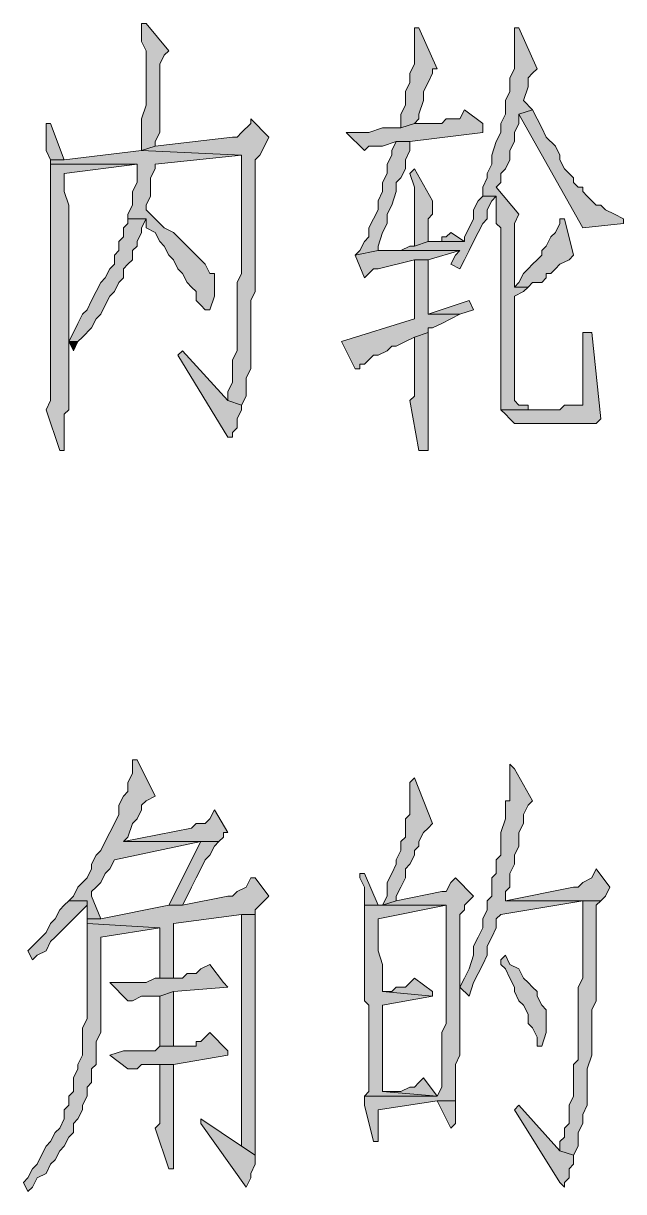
# Model space of a CAD drawing. Header units: inches. Extents: x 20 to 409, y 5 to 283.
# Drawn here: x 367.67 to 373.26, y 46.88 to 57.76 of the extents above; entities that cross this region are included whole.
import ezdxf

# ---------------------------------------------------------------- set-up
doc = ezdxf.new("R2010")
doc.units = ezdxf.units.IN
doc.header["$MEASUREMENT"] = 0
doc.layers.add('C00-00-00', color=7, linetype='Continuous')

msp = doc.modelspace()

# ---------------------------------------------------------------- hatches: boundary and pattern name
at = {"layer": 'C00-00-00'}
h = msp.add_hatch(color=0, dxfattribs=at)
h.dxf.hatch_style = 2
h.paths.add_polyline_path([(368.817, 57.76), (368.775, 57.76), (368.775, 57.676), (368.775, 57.591), (368.817, 57.506), (368.817, 56.998), (368.775, 56.871), (368.775, 56.575), (368.902, 56.617), (368.902, 56.66), (368.944, 56.744), (368.944, 57.21), (368.944, 57.252), (368.944, 57.379), (368.986, 57.464), (369.029, 57.506)])
h = msp.add_hatch(color=0, dxfattribs=at)
h.dxf.hatch_style = 2
h.paths.add_polyline_path([(371.357, 57.718), (371.315, 57.718), (371.315, 57.676), (371.315, 57.379), (371.272, 57.295), (371.272, 57.21), (371.23, 57.125), (371.23, 56.998), (371.188, 56.914), (371.188, 56.787), (371.315, 56.829), (371.357, 56.871), (371.357, 56.914), (371.399, 57.041), (371.399, 57.125), (371.442, 57.21), (371.484, 57.295), (371.484, 57.337), (371.526, 57.337)])
h = msp.add_hatch(color=0, dxfattribs=at)
h.dxf.hatch_style = 2
h.paths.add_polyline_path([(372.288, 57.718), (372.246, 57.718), (372.246, 57.676), (372.246, 57.337), (372.204, 57.252), (372.204, 57.125), (372.161, 57.041), (372.161, 56.914), (372.119, 56.829), (372.119, 56.744), (372.077, 56.66), (372.034, 56.533), (372.034, 56.448), (371.992, 56.363), (371.992, 56.321), (371.95, 56.236), (371.95, 56.152), (372.077, 56.152), (372.077, 56.067), (372.077, 55.982), (372.077, 55.898), (372.119, 55.855), (372.119, 54.162), (372.373, 54.162), (372.373, 54.204), (372.288, 54.204), (372.246, 54.247), (372.246, 55.22), (372.331, 55.263), (372.373, 55.305), (372.246, 55.305), (372.246, 55.347), (372.246, 55.898), (372.288, 55.982), (372.077, 56.236), (372.119, 56.279), (372.119, 56.363), (372.161, 56.406), (372.204, 56.49), (372.204, 56.575), (372.246, 56.66), (372.246, 56.744), (372.288, 56.829), (372.288, 56.914), (372.415, 56.956), (372.331, 57.041), (372.373, 57.168), (372.373, 57.252), (372.415, 57.295), (372.458, 57.337)])
h = msp.add_hatch(color=0, dxfattribs=at)
h.dxf.hatch_style = 2
h.paths.add_polyline_path([(371.78, 56.956), (371.738, 56.871), (371.611, 56.871), (371.569, 56.829), (371.315, 56.829), (371.188, 56.787), (371.018, 56.787), (370.891, 56.744), (370.68, 56.744), (370.849, 56.575), (370.891, 56.617), (371.018, 56.617), (371.145, 56.66), (371.272, 56.66), (371.95, 56.744), (371.95, 56.829)])
h = msp.add_hatch(color=0, dxfattribs=at)
h.dxf.hatch_style = 2
h.paths.add_polyline_path([(372.415, 56.956), (372.288, 56.914), (372.881, 55.855), (373.262, 55.898), (373.262, 55.94), (373.177, 55.982), (373.093, 56.025), (373.05, 56.067), (373.008, 56.067), (372.966, 56.109), (372.923, 56.152), (372.881, 56.194), (372.881, 56.236), (372.839, 56.236), (372.796, 56.279), (372.796, 56.321), (372.754, 56.363), (372.712, 56.406), (372.669, 56.49), (372.669, 56.533), (372.627, 56.617), (372.542, 56.702), (372.5, 56.787), (372.458, 56.871)])
h = msp.add_hatch(color=0, dxfattribs=at)
h.dxf.hatch_style = 2
h.paths.add_polyline_path([(367.928, 56.829), (367.886, 56.829), (367.886, 56.702), (367.886, 56.575), (367.928, 56.49), (368.055, 56.49)])
h = msp.add_hatch(color=0, dxfattribs=at)
h.dxf.hatch_style = 2
h.paths.add_polyline_path([(369.791, 56.871), (369.791, 56.829), (369.706, 56.744), (369.664, 56.702), (369.621, 56.702), (368.902, 56.617), (368.775, 56.575), (369.706, 56.533), (369.706, 55.432), (369.664, 55.347), (369.664, 55.093), (369.664, 54.712), (369.621, 54.628), (369.621, 54.416), (369.579, 54.331), (369.579, 54.247), (369.706, 54.204), (369.748, 54.289), (369.748, 54.458), (369.791, 54.543), (369.791, 55.178), (369.833, 55.263), (369.833, 56.49), (369.875, 56.533), (369.918, 56.617), (369.96, 56.702)])
h = msp.add_hatch(color=0, dxfattribs=at)
h.dxf.hatch_style = 2
h.paths.add_polyline_path([(368.775, 56.575), (368.055, 56.49), (367.928, 56.49), (367.928, 56.448), (368.732, 56.448), (368.732, 56.363), (368.732, 56.279), (368.69, 56.194), (368.69, 56.067), (368.648, 55.982), (368.648, 55.94), (368.817, 55.94), (368.817, 55.855), (368.902, 55.813), (368.944, 55.728), (368.986, 55.686), (369.029, 55.601), (369.071, 55.559), (369.113, 55.474), (369.156, 55.432), (369.198, 55.347), (369.24, 55.305), (369.283, 55.263), (369.283, 55.178), (369.325, 55.136), (369.367, 55.093), (369.41, 55.093), (369.452, 55.22), (369.452, 55.432), (369.41, 55.432), (369.367, 55.517), (369.283, 55.601), (369.24, 55.644), (369.198, 55.686), (369.156, 55.728), (369.113, 55.771), (369.071, 55.813), (368.986, 55.855), (368.944, 55.898), (368.859, 55.982), (368.817, 56.025), (368.817, 56.067), (368.859, 56.152), (368.859, 56.321), (368.902, 56.406), (368.902, 56.448), (369.706, 56.533)])
h = msp.add_hatch(color=0, dxfattribs=at)
h.dxf.hatch_style = 2
h.paths.add_polyline_path([(371.272, 56.66), (371.145, 56.66), (371.103, 56.575), (371.103, 56.533), (371.061, 56.448), (371.061, 56.363), (371.018, 56.279), (371.018, 56.194), (370.976, 56.109), (370.976, 56.025), (370.934, 55.94), (370.891, 55.855), (370.891, 55.771), (370.849, 55.728), (370.807, 55.644), (370.764, 55.601), (370.976, 55.644), (370.976, 55.686), (371.018, 55.813), (371.061, 55.898), (371.061, 55.982), (371.103, 56.067), (371.145, 56.194), (371.145, 56.279), (371.188, 56.321), (371.23, 56.406), (371.23, 56.49), (371.272, 56.575)])
h = msp.add_hatch(color=0, dxfattribs=at)
h.dxf.hatch_style = 2
h.paths.add_polyline_path([(367.928, 56.448), (367.928, 54.416), (367.928, 54.374), (367.928, 54.247), (367.886, 54.162), (368.013, 53.781), (368.055, 53.781), (368.055, 53.823), (368.055, 54.12), (368.097, 54.162), (368.097, 54.797), (368.182, 54.797), (368.097, 54.797), (368.097, 54.839), (368.097, 56.067), (368.055, 56.194), (368.055, 56.363), (368.732, 56.448)])
h = msp.add_hatch(color=0, dxfattribs=at)
h.dxf.hatch_style = 2
h.paths.add_polyline_path([(371.315, 56.406), (371.272, 56.363), (371.315, 56.236), (371.315, 55.686), (371.442, 55.728), (371.442, 55.94), (371.484, 55.982), (371.484, 56.109)])
h = msp.add_hatch(color=0, dxfattribs=at)
h.dxf.hatch_style = 2
h.paths.add_polyline_path([(371.95, 56.152), (371.907, 56.109), (371.865, 56.025), (371.865, 55.94), (371.823, 55.855), (371.78, 55.771), (371.78, 55.728), (371.526, 55.728), (371.442, 55.728), (371.315, 55.686), (371.272, 55.686), (371.188, 55.644), (371.061, 55.644), (371.738, 55.644), (371.696, 55.601), (371.653, 55.517), (371.738, 55.474), (371.78, 55.559), (371.823, 55.644), (371.865, 55.728), (371.907, 55.813), (371.95, 55.898), (371.992, 55.94), (371.992, 56.025), (372.034, 56.109), (372.077, 56.152)])
h = msp.add_hatch(color=0, dxfattribs=at)
h.dxf.hatch_style = 2
h.paths.add_polyline_path([(368.648, 55.94), (368.648, 55.898), (368.605, 55.855), (368.605, 55.771), (368.563, 55.728), (368.563, 55.644), (368.521, 55.601), (368.521, 55.517), (368.478, 55.474), (368.436, 55.39), (368.394, 55.347), (368.351, 55.263), (368.309, 55.178), (368.267, 55.093), (368.224, 55.051), (368.182, 54.966), (368.14, 54.882), (368.097, 54.797), (368.182, 54.797), (368.224, 54.839), (368.309, 54.924), (368.351, 55.009), (368.394, 55.051), (368.436, 55.136), (368.478, 55.22), (368.521, 55.263), (368.563, 55.347), (368.605, 55.39), (368.605, 55.474), (368.648, 55.517), (368.69, 55.559), (368.69, 55.644), (368.732, 55.686), (368.732, 55.728), (368.775, 55.813), (368.775, 55.855), (368.817, 55.94)])
h = msp.add_hatch(color=0, dxfattribs=at)
h.dxf.hatch_style = 2
h.paths.add_polyline_path([(372.669, 55.94), (372.669, 55.898), (372.627, 55.813), (372.585, 55.771), (372.542, 55.686), (372.5, 55.644), (372.5, 55.601), (372.458, 55.559), (372.415, 55.517), (372.373, 55.474), (372.331, 55.432), (372.288, 55.347), (372.246, 55.305), (372.373, 55.305), (372.415, 55.347), (372.5, 55.347), (372.542, 55.39), (372.542, 55.432), (372.585, 55.432), (372.627, 55.474), (372.669, 55.517), (372.754, 55.559), (372.796, 55.601), (372.712, 55.94)])
h = msp.add_hatch(color=0, dxfattribs=at)
h.dxf.hatch_style = 2
h.paths.add_polyline_path([(371.653, 55.813), (371.611, 55.771), (371.569, 55.771), (371.569, 55.728), (371.526, 55.728), (371.78, 55.728)])
h = msp.add_hatch(color=0, dxfattribs=at)
h.dxf.hatch_style = 2
h.paths.add_polyline_path([(371.061, 55.644), (370.976, 55.644), (370.764, 55.601), (370.849, 55.39), (370.891, 55.432), (370.934, 55.474), (370.976, 55.474), (371.315, 55.559), (371.442, 55.559), (371.738, 55.644)])
h = msp.add_hatch(color=0, dxfattribs=at)
h.dxf.hatch_style = 2
h.paths.add_polyline_path([(371.442, 55.559), (371.315, 55.559), (371.315, 55.432), (371.315, 55.009), (370.637, 54.797), (370.764, 54.543), (370.807, 54.543), (370.807, 54.585), (370.849, 54.585), (370.891, 54.628), (370.934, 54.67), (370.976, 54.67), (371.061, 54.712), (371.103, 54.755), (371.145, 54.755), (371.23, 54.797), (371.315, 54.839), (371.442, 54.882), (371.442, 54.924), (371.484, 54.924), (371.569, 54.966), (371.653, 55.009), (371.738, 55.051), (371.442, 55.051), (371.442, 55.093)])
h = msp.add_hatch(color=0, dxfattribs=at)
h.dxf.hatch_style = 2
h.paths.add_polyline_path([(371.823, 55.178), (371.442, 55.051), (371.738, 55.051), (371.865, 55.093)])
h = msp.add_hatch(color=0, dxfattribs=at)
h.dxf.hatch_style = 2
h.paths.add_polyline_path([(371.442, 54.882), (371.315, 54.839), (371.315, 54.289), (371.272, 54.247), (371.357, 53.781), (371.442, 53.781), (371.442, 53.823), (371.442, 54.628), (371.442, 54.712)])
h = msp.add_hatch(color=0, dxfattribs=at)
h.dxf.hatch_style = 2
h.paths.add_polyline_path([(372.966, 54.882), (372.881, 54.882), (372.881, 54.204), (372.712, 54.204), (372.669, 54.162), (372.119, 54.162), (372.161, 54.12), (372.204, 54.077), (372.246, 54.035), (373.008, 54.035), (373.05, 54.077)])
h = msp.add_hatch(color=0, dxfattribs=at)
h.dxf.hatch_style = 2
h.paths.add_polyline_path([(368.182, 54.797), (368.097, 54.797), (368.14, 54.712)])
h = msp.add_hatch(color=0, dxfattribs=at)
h.dxf.hatch_style = 2
h.paths.add_polyline_path([(369.156, 54.712), (369.113, 54.67), (369.579, 53.908), (369.621, 53.908), (369.621, 53.95), (369.664, 53.993), (369.664, 54.077), (369.706, 54.162), (369.706, 54.204), (369.579, 54.247)])
h = msp.add_hatch(color=0, dxfattribs=at)
h.dxf.hatch_style = 2
h.paths.add_polyline_path([(368.732, 50.902), (368.69, 50.902), (368.69, 50.86), (368.69, 50.775), (368.648, 50.691), (368.648, 50.606), (368.605, 50.564), (368.563, 50.479), (368.563, 50.394), (368.521, 50.31), (368.478, 50.225), (368.436, 50.14), (368.394, 50.056), (368.351, 50.013), (368.309, 49.929), (368.309, 49.886), (368.267, 49.802), (368.224, 49.759), (368.182, 49.717), (368.14, 49.632), (368.097, 49.59), (368.267, 49.59), (368.267, 49.505), (368.267, 49.421), (368.394, 49.421), (368.309, 49.632), (368.309, 49.675), (368.351, 49.717), (368.394, 49.759), (368.436, 49.844), (368.478, 49.886), (368.521, 49.971), (369.325, 50.14), (369.494, 50.14), (368.605, 50.14), (368.648, 50.183), (368.69, 50.31), (368.732, 50.352), (368.775, 50.437), (368.775, 50.479), (368.817, 50.521), (368.902, 50.564)])
h = msp.add_hatch(color=0, dxfattribs=at)
h.dxf.hatch_style = 2
h.paths.add_polyline_path([(372.204, 50.86), (372.204, 50.521), (372.161, 50.521), (372.161, 50.352), (372.119, 50.225), (372.119, 50.013), (372.077, 49.971), (372.077, 49.844), (372.034, 49.802), (372.034, 49.632), (371.992, 49.59), (371.992, 49.505), (371.95, 49.421), (371.95, 49.336), (371.907, 49.251), (371.865, 49.167), (371.865, 49.082), (371.823, 48.955), (371.78, 48.87), (371.738, 48.786), (371.823, 48.701), (371.865, 48.828), (371.907, 48.913), (371.95, 48.997), (371.992, 49.082), (371.992, 49.167), (372.034, 49.251), (372.077, 49.336), (372.077, 49.421), (372.119, 49.463), (372.881, 49.59), (373.05, 49.59), (372.161, 49.59), (372.161, 49.675), (372.204, 49.717), (372.204, 49.844), (372.246, 49.929), (372.246, 50.013), (372.288, 50.098), (372.288, 50.225), (372.331, 50.31), (372.331, 50.394), (372.373, 50.479), (372.415, 50.521), (372.246, 50.818)])
h = msp.add_hatch(color=0, dxfattribs=at)
h.dxf.hatch_style = 2
h.paths.add_polyline_path([(371.315, 50.733), (371.272, 50.691), (371.272, 50.394), (371.23, 50.352), (371.23, 50.183), (371.188, 50.14), (371.188, 50.056), (371.145, 49.971), (371.145, 49.929), (371.103, 49.844), (371.061, 49.759), (371.061, 49.632), (371.018, 49.548), (371.145, 49.59), (371.145, 49.632), (371.188, 49.717), (371.23, 49.802), (371.23, 49.886), (371.272, 49.929), (371.315, 50.013), (371.315, 50.056), (371.357, 50.098), (371.357, 50.14), (371.399, 50.225), (371.442, 50.267), (371.484, 50.31)])
h = msp.add_hatch(color=0, dxfattribs=at)
h.dxf.hatch_style = 2
h.paths.add_polyline_path([(369.452, 50.437), (369.41, 50.352), (369.367, 50.31), (369.283, 50.31), (369.24, 50.267), (368.605, 50.14), (369.494, 50.14), (369.537, 50.183), (369.537, 50.225), (369.579, 50.225)])
h = msp.add_hatch(color=0, dxfattribs=at)
h.dxf.hatch_style = 2
h.paths.add_polyline_path([(369.494, 50.14), (369.325, 50.14), (369.029, 49.548), (369.156, 49.548), (369.198, 49.632), (369.24, 49.717), (369.283, 49.802), (369.325, 49.886), (369.367, 49.971), (369.41, 50.013), (369.452, 50.098)])
h = msp.add_hatch(color=0, dxfattribs=at)
h.dxf.hatch_style = 2
h.paths.add_polyline_path([(370.849, 49.844), (370.807, 49.844), (370.807, 49.802), (370.849, 49.717), (370.849, 49.548), (370.976, 49.548)])
h = msp.add_hatch(color=0, dxfattribs=at)
h.dxf.hatch_style = 2
h.paths.add_polyline_path([(373.008, 49.886), (372.966, 49.802), (372.881, 49.759), (372.839, 49.717), (372.796, 49.717), (372.161, 49.59), (373.05, 49.59), (373.093, 49.632), (373.135, 49.717)])
h = msp.add_hatch(color=0, dxfattribs=at)
h.dxf.hatch_style = 2
h.paths.add_polyline_path([(369.833, 49.802), (369.791, 49.802), (369.748, 49.717), (369.664, 49.675), (369.621, 49.632), (369.579, 49.632), (369.156, 49.548), (369.029, 49.548), (368.394, 49.421), (368.267, 49.421), (368.267, 49.378), (368.944, 49.336), (368.944, 48.87), (369.071, 48.87), (369.071, 49.378), (369.706, 49.463), (369.833, 49.463), (369.833, 49.505), (369.875, 49.548), (369.96, 49.632)])
h = msp.add_hatch(color=0, dxfattribs=at)
h.dxf.hatch_style = 2
h.paths.add_polyline_path([(371.696, 49.802), (371.653, 49.759), (371.611, 49.675), (371.569, 49.675), (371.145, 49.59), (371.018, 49.548), (370.849, 49.548), (371.611, 49.548), (371.611, 48.447), (371.569, 48.362), (371.569, 47.981), (371.569, 47.939), (371.569, 47.854), (371.526, 47.77), (370.849, 47.77), (370.849, 47.685), (370.934, 47.346), (370.976, 47.346), (370.976, 47.389), (370.976, 47.643), (371.526, 47.727), (371.696, 47.727), (371.696, 47.812), (371.696, 48.066), (371.738, 48.151), (371.738, 49.463), (371.78, 49.505), (371.78, 49.548), (371.865, 49.632)])
h = msp.add_hatch(color=0, dxfattribs=at)
h.dxf.hatch_style = 2
h.paths.add_polyline_path([(368.097, 49.59), (368.055, 49.548), (368.013, 49.505), (367.97, 49.421), (367.928, 49.378), (367.886, 49.294), (367.843, 49.251), (367.759, 49.167), (367.716, 49.124), (367.759, 49.04), (367.801, 49.082), (367.886, 49.124), (367.928, 49.209), (367.97, 49.251), (368.013, 49.294), (368.097, 49.378), (368.14, 49.421), (368.182, 49.463), (368.224, 49.505), (368.267, 49.548), (368.267, 49.59)])
h = msp.add_hatch(color=0, dxfattribs=at)
h.dxf.hatch_style = 2
h.paths.add_polyline_path([(370.849, 49.548), (370.849, 48.659), (370.891, 48.616), (370.891, 47.812), (370.849, 47.77), (371.526, 47.77), (371.018, 47.812), (371.018, 48.616), (371.484, 48.701), (371.018, 48.743), (371.018, 48.997), (370.976, 49.124), (370.976, 49.421), (371.611, 49.548)])
h = msp.add_hatch(color=0, dxfattribs=at)
h.dxf.hatch_style = 2
h.paths.add_polyline_path([(373.05, 49.59), (372.881, 49.59), (372.881, 49.548), (372.881, 48.87), (372.839, 48.786), (372.839, 48.108), (372.796, 48.066), (372.796, 47.77), (372.754, 47.685), (372.754, 47.6), (372.754, 47.516), (372.712, 47.473), (372.712, 47.389), (372.669, 47.346), (372.669, 47.262), (372.796, 47.219), (372.839, 47.304), (372.839, 47.431), (372.881, 47.516), (372.881, 47.6), (372.923, 47.685), (372.923, 48.024), (372.966, 48.151), (372.966, 48.574), (373.008, 48.659), (373.008, 49.548)])
h = msp.add_hatch(color=0, dxfattribs=at)
h.dxf.hatch_style = 2
h.paths.add_polyline_path([(369.833, 49.463), (369.706, 49.463), (369.706, 47.6), (369.706, 47.304), (369.833, 47.219), (369.833, 49.167), (369.833, 49.251)])
h = msp.add_hatch(color=0, dxfattribs=at)
h.dxf.hatch_style = 2
h.paths.add_polyline_path([(368.267, 49.378), (368.267, 48.489), (368.224, 48.405), (368.224, 48.151), (368.182, 48.066), (368.182, 48.024), (368.14, 47.939), (368.14, 47.812), (368.097, 47.77), (368.097, 47.685), (368.055, 47.643), (368.055, 47.558), (368.013, 47.473), (367.97, 47.431), (367.928, 47.346), (367.886, 47.304), (367.843, 47.219), (367.801, 47.135), (367.759, 47.092), (367.716, 47.008), (367.674, 46.965), (367.716, 46.881), (367.759, 46.923), (367.801, 47.008), (367.886, 47.05), (367.928, 47.135), (367.97, 47.177), (368.013, 47.262), (368.055, 47.304), (368.097, 47.389), (368.14, 47.431), (368.14, 47.516), (368.182, 47.558), (368.224, 47.643), (368.224, 47.685), (368.267, 47.77), (368.267, 47.854), (368.309, 47.897), (368.309, 48.024), (368.351, 48.066), (368.351, 48.278), (368.394, 48.362), (368.394, 49.251), (368.944, 49.336)])
h = msp.add_hatch(color=0, dxfattribs=at)
h.dxf.hatch_style = 2
h.paths.add_polyline_path([(372.161, 49.082), (372.119, 49.04), (372.119, 48.997), (372.161, 48.955), (372.204, 48.87), (372.246, 48.786), (372.246, 48.743), (372.288, 48.659), (372.331, 48.616), (372.373, 48.532), (372.373, 48.447), (372.415, 48.405), (372.458, 48.32), (372.458, 48.235), (372.5, 48.235), (372.542, 48.362), (372.542, 48.574), (372.5, 48.616), (372.458, 48.701), (372.458, 48.743), (372.415, 48.786), (372.373, 48.828), (372.331, 48.87), (372.288, 48.955), (372.204, 48.997)])
h = msp.add_hatch(color=0, dxfattribs=at)
h.dxf.hatch_style = 2
h.paths.add_polyline_path([(369.41, 48.997), (369.325, 48.955), (369.283, 48.913), (369.198, 48.913), (369.156, 48.87), (368.902, 48.87), (368.817, 48.828), (368.478, 48.828), (368.648, 48.659), (368.69, 48.659), (368.775, 48.701), (368.944, 48.701), (369.071, 48.743), (369.579, 48.786), (369.537, 48.828)])
h = msp.add_hatch(color=0, dxfattribs=at)
h.dxf.hatch_style = 2
h.paths.add_polyline_path([(371.315, 48.87), (371.23, 48.786), (371.145, 48.786), (371.103, 48.743), (371.018, 48.743), (371.484, 48.701), (371.484, 48.743)])
h = msp.add_hatch(color=0, dxfattribs=at)
h.dxf.hatch_style = 2
h.paths.add_polyline_path([(369.071, 48.743), (368.944, 48.701), (368.944, 48.235), (369.071, 48.235)])
h = msp.add_hatch(color=0, dxfattribs=at)
h.dxf.hatch_style = 2
h.paths.add_polyline_path([(369.41, 48.362), (369.325, 48.278), (369.283, 48.278), (369.283, 48.235), (368.944, 48.235), (368.902, 48.193), (368.605, 48.193), (368.478, 48.151), (368.648, 48.024), (368.732, 48.024), (368.775, 48.066), (369.071, 48.066), (369.579, 48.151), (369.579, 48.193)])
h = msp.add_hatch(color=0, dxfattribs=at)
h.dxf.hatch_style = 2
h.paths.add_polyline_path([(369.071, 48.066), (368.944, 48.066), (368.944, 47.981), (368.944, 47.516), (368.902, 47.473), (369.029, 47.092), (369.071, 47.092), (369.071, 47.6)])
h = msp.add_hatch(color=0, dxfattribs=at)
h.dxf.hatch_style = 2
h.paths.add_polyline_path([(371.399, 47.939), (371.357, 47.897), (371.315, 47.854), (371.272, 47.854), (371.188, 47.812), (371.018, 47.812), (371.526, 47.77)])
h = msp.add_hatch(color=0, dxfattribs=at)
h.dxf.hatch_style = 2
h.paths.add_polyline_path([(371.696, 47.727), (371.526, 47.727), (371.653, 47.473), (371.696, 47.516)])
h = msp.add_hatch(color=0, dxfattribs=at)
h.dxf.hatch_style = 2
h.paths.add_polyline_path([(372.288, 47.685), (372.246, 47.643), (372.669, 46.965), (372.712, 46.923), (372.712, 46.965), (372.754, 47.008), (372.754, 47.092), (372.796, 47.135), (372.796, 47.219), (372.669, 47.262)])
h = msp.add_hatch(color=0, dxfattribs=at)
h.dxf.hatch_style = 2
h.paths.add_polyline_path([(369.325, 47.558), (369.325, 47.516), (369.748, 46.923), (369.791, 47.008), (369.791, 47.05), (369.833, 47.135), (369.833, 47.219), (369.706, 47.304)])

# ---------------------------------------------------------------- linework, layer by layer
at = {"layer": 'C00-00-00', "color": 0, "lineweight": 0}
for points in [[(368.817, 57.76), (368.775, 57.76), (368.775, 57.676), (368.775, 57.591), (368.817, 57.506), (368.817, 56.998), (368.775, 56.871), (368.775, 56.575), (368.902, 56.617), (368.902, 56.66), (368.944, 56.744), (368.944, 57.21), (368.944, 57.252), (368.944, 57.379), (368.986, 57.464), (369.029, 57.506)], [(371.357, 57.718), (371.315, 57.718), (371.315, 57.676), (371.315, 57.379), (371.272, 57.295), (371.272, 57.21), (371.23, 57.125), (371.23, 56.998), (371.188, 56.914), (371.188, 56.787), (371.315, 56.829), (371.357, 56.871), (371.357, 56.914), (371.399, 57.041), (371.399, 57.125), (371.442, 57.21), (371.484, 57.295), (371.484, 57.337), (371.526, 57.337)], [(372.288, 57.718), (372.246, 57.718), (372.246, 57.676), (372.246, 57.337), (372.204, 57.252), (372.204, 57.125), (372.161, 57.041), (372.161, 56.914), (372.119, 56.829), (372.119, 56.744), (372.077, 56.66), (372.034, 56.533), (372.034, 56.448), (371.992, 56.363), (371.992, 56.321), (371.95, 56.236), (371.95, 56.152), (372.077, 56.152), (372.077, 56.067), (372.077, 55.982), (372.077, 55.898), (372.119, 55.855), (372.119, 54.162), (372.373, 54.162), (372.373, 54.204), (372.288, 54.204), (372.246, 54.247), (372.246, 55.22), (372.331, 55.263), (372.373, 55.305), (372.246, 55.305), (372.246, 55.347), (372.246, 55.898), (372.288, 55.982), (372.077, 56.236), (372.119, 56.279), (372.119, 56.363), (372.161, 56.406), (372.204, 56.49), (372.204, 56.575), (372.246, 56.66), (372.246, 56.744), (372.288, 56.829), (372.288, 56.914), (372.415, 56.956), (372.331, 57.041), (372.373, 57.168), (372.373, 57.252), (372.415, 57.295), (372.458, 57.337)], [(371.78, 56.956), (371.738, 56.871), (371.611, 56.871), (371.569, 56.829), (371.315, 56.829), (371.188, 56.787), (371.018, 56.787), (370.891, 56.744), (370.68, 56.744), (370.849, 56.575), (370.891, 56.617), (371.018, 56.617), (371.145, 56.66), (371.272, 56.66), (371.95, 56.744), (371.95, 56.829)], [(372.415, 56.956), (372.288, 56.914), (372.881, 55.855), (373.262, 55.898), (373.262, 55.94), (373.177, 55.982), (373.093, 56.025), (373.05, 56.067), (373.008, 56.067), (372.966, 56.109), (372.923, 56.152), (372.881, 56.194), (372.881, 56.236), (372.839, 56.236), (372.796, 56.279), (372.796, 56.321), (372.754, 56.363), (372.712, 56.406), (372.669, 56.49), (372.669, 56.533), (372.627, 56.617), (372.542, 56.702), (372.5, 56.787), (372.458, 56.871)], [(367.928, 56.829), (367.886, 56.829), (367.886, 56.702), (367.886, 56.575), (367.928, 56.49), (368.055, 56.49)], [(369.791, 56.871), (369.791, 56.829), (369.706, 56.744), (369.664, 56.702), (369.621, 56.702), (368.902, 56.617), (368.775, 56.575), (369.706, 56.533), (369.706, 55.432), (369.664, 55.347), (369.664, 55.093), (369.664, 54.712), (369.621, 54.628), (369.621, 54.416), (369.579, 54.331), (369.579, 54.247), (369.706, 54.204), (369.748, 54.289), (369.748, 54.458), (369.791, 54.543), (369.791, 55.178), (369.833, 55.263), (369.833, 56.49), (369.875, 56.533), (369.918, 56.617), (369.96, 56.702)], [(368.775, 56.575), (368.055, 56.49), (367.928, 56.49), (367.928, 56.448), (368.732, 56.448), (368.732, 56.363), (368.732, 56.279), (368.69, 56.194), (368.69, 56.067), (368.648, 55.982), (368.648, 55.94), (368.817, 55.94), (368.817, 55.855), (368.902, 55.813), (368.944, 55.728), (368.986, 55.686), (369.029, 55.601), (369.071, 55.559), (369.113, 55.474), (369.156, 55.432), (369.198, 55.347), (369.24, 55.305), (369.283, 55.263), (369.283, 55.178), (369.325, 55.136), (369.367, 55.093), (369.41, 55.093), (369.452, 55.22), (369.452, 55.432), (369.41, 55.432), (369.367, 55.517), (369.283, 55.601), (369.24, 55.644), (369.198, 55.686), (369.156, 55.728), (369.113, 55.771), (369.071, 55.813), (368.986, 55.855), (368.944, 55.898), (368.859, 55.982), (368.817, 56.025), (368.817, 56.067), (368.859, 56.152), (368.859, 56.321), (368.902, 56.406), (368.902, 56.448), (369.706, 56.533)], [(371.272, 56.66), (371.145, 56.66), (371.103, 56.575), (371.103, 56.533), (371.061, 56.448), (371.061, 56.363), (371.018, 56.279), (371.018, 56.194), (370.976, 56.109), (370.976, 56.025), (370.934, 55.94), (370.891, 55.855), (370.891, 55.771), (370.849, 55.728), (370.807, 55.644), (370.764, 55.601), (370.976, 55.644), (370.976, 55.686), (371.018, 55.813), (371.061, 55.898), (371.061, 55.982), (371.103, 56.067), (371.145, 56.194), (371.145, 56.279), (371.188, 56.321), (371.23, 56.406), (371.23, 56.49), (371.272, 56.575)], [(367.928, 56.448), (367.928, 54.416), (367.928, 54.374), (367.928, 54.247), (367.886, 54.162), (368.013, 53.781), (368.055, 53.781), (368.055, 53.823), (368.055, 54.12), (368.097, 54.162), (368.097, 54.797), (368.182, 54.797), (368.097, 54.797), (368.097, 54.839), (368.097, 56.067), (368.055, 56.194), (368.055, 56.363), (368.732, 56.448)], [(371.315, 56.406), (371.272, 56.363), (371.315, 56.236), (371.315, 55.686), (371.442, 55.728), (371.442, 55.94), (371.484, 55.982), (371.484, 56.109)], [(371.95, 56.152), (371.907, 56.109), (371.865, 56.025), (371.865, 55.94), (371.823, 55.855), (371.78, 55.771), (371.78, 55.728), (371.526, 55.728), (371.442, 55.728), (371.315, 55.686), (371.272, 55.686), (371.188, 55.644), (371.061, 55.644), (371.738, 55.644), (371.696, 55.601), (371.653, 55.517), (371.738, 55.474), (371.78, 55.559), (371.823, 55.644), (371.865, 55.728), (371.907, 55.813), (371.95, 55.898), (371.992, 55.94), (371.992, 56.025), (372.034, 56.109), (372.077, 56.152)], [(368.648, 55.94), (368.648, 55.898), (368.605, 55.855), (368.605, 55.771), (368.563, 55.728), (368.563, 55.644), (368.521, 55.601), (368.521, 55.517), (368.478, 55.474), (368.436, 55.39), (368.394, 55.347), (368.351, 55.263), (368.309, 55.178), (368.267, 55.093), (368.224, 55.051), (368.182, 54.966), (368.14, 54.882), (368.097, 54.797), (368.182, 54.797), (368.224, 54.839), (368.309, 54.924), (368.351, 55.009), (368.394, 55.051), (368.436, 55.136), (368.478, 55.22), (368.521, 55.263), (368.563, 55.347), (368.605, 55.39), (368.605, 55.474), (368.648, 55.517), (368.69, 55.559), (368.69, 55.644), (368.732, 55.686), (368.732, 55.728), (368.775, 55.813), (368.775, 55.855), (368.817, 55.94)], [(372.669, 55.94), (372.669, 55.898), (372.627, 55.813), (372.585, 55.771), (372.542, 55.686), (372.5, 55.644), (372.5, 55.601), (372.458, 55.559), (372.415, 55.517), (372.373, 55.474), (372.331, 55.432), (372.288, 55.347), (372.246, 55.305), (372.373, 55.305), (372.415, 55.347), (372.5, 55.347), (372.542, 55.39), (372.542, 55.432), (372.585, 55.432), (372.627, 55.474), (372.669, 55.517), (372.754, 55.559), (372.796, 55.601), (372.712, 55.94)], [(371.653, 55.813), (371.611, 55.771), (371.569, 55.771), (371.569, 55.728), (371.526, 55.728), (371.78, 55.728)], [(371.061, 55.644), (370.976, 55.644), (370.764, 55.601), (370.849, 55.39), (370.891, 55.432), (370.934, 55.474), (370.976, 55.474), (371.315, 55.559), (371.442, 55.559), (371.738, 55.644)], [(371.442, 55.559), (371.315, 55.559), (371.315, 55.432), (371.315, 55.009), (370.637, 54.797), (370.764, 54.543), (370.807, 54.543), (370.807, 54.585), (370.849, 54.585), (370.891, 54.628), (370.934, 54.67), (370.976, 54.67), (371.061, 54.712), (371.103, 54.755), (371.145, 54.755), (371.23, 54.797), (371.315, 54.839), (371.442, 54.882), (371.442, 54.924), (371.484, 54.924), (371.569, 54.966), (371.653, 55.009), (371.738, 55.051), (371.442, 55.051), (371.442, 55.093)], [(371.823, 55.178), (371.442, 55.051), (371.738, 55.051), (371.865, 55.093)], [(371.442, 54.882), (371.315, 54.839), (371.315, 54.289), (371.272, 54.247), (371.357, 53.781), (371.442, 53.781), (371.442, 53.823), (371.442, 54.628), (371.442, 54.712)], [(372.966, 54.882), (372.881, 54.882), (372.881, 54.204), (372.712, 54.204), (372.669, 54.162), (372.119, 54.162), (372.161, 54.12), (372.204, 54.077), (372.246, 54.035), (373.008, 54.035), (373.05, 54.077)], [(368.182, 54.797), (368.097, 54.797), (368.14, 54.712)], [(369.156, 54.712), (369.113, 54.67), (369.579, 53.908), (369.621, 53.908), (369.621, 53.95), (369.664, 53.993), (369.664, 54.077), (369.706, 54.162), (369.706, 54.204), (369.579, 54.247)], [(368.732, 50.902), (368.69, 50.902), (368.69, 50.86), (368.69, 50.775), (368.648, 50.691), (368.648, 50.606), (368.605, 50.564), (368.563, 50.479), (368.563, 50.394), (368.521, 50.31), (368.478, 50.225), (368.436, 50.14), (368.394, 50.056), (368.351, 50.013), (368.309, 49.929), (368.309, 49.886), (368.267, 49.802), (368.224, 49.759), (368.182, 49.717), (368.14, 49.632), (368.097, 49.59), (368.267, 49.59), (368.267, 49.505), (368.267, 49.421), (368.394, 49.421), (368.309, 49.632), (368.309, 49.675), (368.351, 49.717), (368.394, 49.759), (368.436, 49.844), (368.478, 49.886), (368.521, 49.971), (369.325, 50.14), (369.494, 50.14), (368.605, 50.14), (368.648, 50.183), (368.69, 50.31), (368.732, 50.352), (368.775, 50.437), (368.775, 50.479), (368.817, 50.521), (368.902, 50.564)], [(372.204, 50.86), (372.204, 50.521), (372.161, 50.521), (372.161, 50.352), (372.119, 50.225), (372.119, 50.013), (372.077, 49.971), (372.077, 49.844), (372.034, 49.802), (372.034, 49.632), (371.992, 49.59), (371.992, 49.505), (371.95, 49.421), (371.95, 49.336), (371.907, 49.251), (371.865, 49.167), (371.865, 49.082), (371.823, 48.955), (371.78, 48.87), (371.738, 48.786), (371.823, 48.701), (371.865, 48.828), (371.907, 48.913), (371.95, 48.997), (371.992, 49.082), (371.992, 49.167), (372.034, 49.251), (372.077, 49.336), (372.077, 49.421), (372.119, 49.463), (372.881, 49.59), (373.05, 49.59), (372.161, 49.59), (372.161, 49.675), (372.204, 49.717), (372.204, 49.844), (372.246, 49.929), (372.246, 50.013), (372.288, 50.098), (372.288, 50.225), (372.331, 50.31), (372.331, 50.394), (372.373, 50.479), (372.415, 50.521), (372.246, 50.818)], [(371.315, 50.733), (371.272, 50.691), (371.272, 50.394), (371.23, 50.352), (371.23, 50.183), (371.188, 50.14), (371.188, 50.056), (371.145, 49.971), (371.145, 49.929), (371.103, 49.844), (371.061, 49.759), (371.061, 49.632), (371.018, 49.548), (371.145, 49.59), (371.145, 49.632), (371.188, 49.717), (371.23, 49.802), (371.23, 49.886), (371.272, 49.929), (371.315, 50.013), (371.315, 50.056), (371.357, 50.098), (371.357, 50.14), (371.399, 50.225), (371.442, 50.267), (371.484, 50.31)], [(369.452, 50.437), (369.41, 50.352), (369.367, 50.31), (369.283, 50.31), (369.24, 50.267), (368.605, 50.14), (369.494, 50.14), (369.537, 50.183), (369.537, 50.225), (369.579, 50.225)], [(369.494, 50.14), (369.325, 50.14), (369.029, 49.548), (369.156, 49.548), (369.198, 49.632), (369.24, 49.717), (369.283, 49.802), (369.325, 49.886), (369.367, 49.971), (369.41, 50.013), (369.452, 50.098)], [(370.849, 49.844), (370.807, 49.844), (370.807, 49.802), (370.849, 49.717), (370.849, 49.548), (370.976, 49.548)], [(373.008, 49.886), (372.966, 49.802), (372.881, 49.759), (372.839, 49.717), (372.796, 49.717), (372.161, 49.59), (373.05, 49.59), (373.093, 49.632), (373.135, 49.717)], [(369.833, 49.802), (369.791, 49.802), (369.748, 49.717), (369.664, 49.675), (369.621, 49.632), (369.579, 49.632), (369.156, 49.548), (369.029, 49.548), (368.394, 49.421), (368.267, 49.421), (368.267, 49.378), (368.944, 49.336), (368.944, 48.87), (369.071, 48.87), (369.071, 49.378), (369.706, 49.463), (369.833, 49.463), (369.833, 49.505), (369.875, 49.548), (369.96, 49.632)], [(371.696, 49.802), (371.653, 49.759), (371.611, 49.675), (371.569, 49.675), (371.145, 49.59), (371.018, 49.548), (370.849, 49.548), (371.611, 49.548), (371.611, 48.447), (371.569, 48.362), (371.569, 47.981), (371.569, 47.939), (371.569, 47.854), (371.526, 47.77), (370.849, 47.77), (370.849, 47.685), (370.934, 47.346), (370.976, 47.346), (370.976, 47.389), (370.976, 47.643), (371.526, 47.727), (371.696, 47.727), (371.696, 47.812), (371.696, 48.066), (371.738, 48.151), (371.738, 49.463), (371.78, 49.505), (371.78, 49.548), (371.865, 49.632)], [(368.097, 49.59), (368.055, 49.548), (368.013, 49.505), (367.97, 49.421), (367.928, 49.378), (367.886, 49.294), (367.843, 49.251), (367.759, 49.167), (367.716, 49.124), (367.759, 49.04), (367.801, 49.082), (367.886, 49.124), (367.928, 49.209), (367.97, 49.251), (368.013, 49.294), (368.097, 49.378), (368.14, 49.421), (368.182, 49.463), (368.224, 49.505), (368.267, 49.548), (368.267, 49.59)], [(370.849, 49.548), (370.849, 48.659), (370.891, 48.616), (370.891, 47.812), (370.849, 47.77), (371.526, 47.77), (371.018, 47.812), (371.018, 48.616), (371.484, 48.701), (371.018, 48.743), (371.018, 48.997), (370.976, 49.124), (370.976, 49.421), (371.611, 49.548)], [(373.05, 49.59), (372.881, 49.59), (372.881, 49.548), (372.881, 48.87), (372.839, 48.786), (372.839, 48.108), (372.796, 48.066), (372.796, 47.77), (372.754, 47.685), (372.754, 47.6), (372.754, 47.516), (372.712, 47.473), (372.712, 47.389), (372.669, 47.346), (372.669, 47.262), (372.796, 47.219), (372.839, 47.304), (372.839, 47.431), (372.881, 47.516), (372.881, 47.6), (372.923, 47.685), (372.923, 48.024), (372.966, 48.151), (372.966, 48.574), (373.008, 48.659), (373.008, 49.548)], [(369.833, 49.463), (369.706, 49.463), (369.706, 47.6), (369.706, 47.304), (369.833, 47.219), (369.833, 49.167), (369.833, 49.251)], [(368.267, 49.378), (368.267, 48.489), (368.224, 48.405), (368.224, 48.151), (368.182, 48.066), (368.182, 48.024), (368.14, 47.939), (368.14, 47.812), (368.097, 47.77), (368.097, 47.685), (368.055, 47.643), (368.055, 47.558), (368.013, 47.473), (367.97, 47.431), (367.928, 47.346), (367.886, 47.304), (367.843, 47.219), (367.801, 47.135), (367.759, 47.092), (367.716, 47.008), (367.674, 46.965), (367.716, 46.881), (367.759, 46.923), (367.801, 47.008), (367.886, 47.05), (367.928, 47.135), (367.97, 47.177), (368.013, 47.262), (368.055, 47.304), (368.097, 47.389), (368.14, 47.431), (368.14, 47.516), (368.182, 47.558), (368.224, 47.643), (368.224, 47.685), (368.267, 47.77), (368.267, 47.854), (368.309, 47.897), (368.309, 48.024), (368.351, 48.066), (368.351, 48.278), (368.394, 48.362), (368.394, 49.251), (368.944, 49.336)], [(372.161, 49.082), (372.119, 49.04), (372.119, 48.997), (372.161, 48.955), (372.204, 48.87), (372.246, 48.786), (372.246, 48.743), (372.288, 48.659), (372.331, 48.616), (372.373, 48.532), (372.373, 48.447), (372.415, 48.405), (372.458, 48.32), (372.458, 48.235), (372.5, 48.235), (372.542, 48.362), (372.542, 48.574), (372.5, 48.616), (372.458, 48.701), (372.458, 48.743), (372.415, 48.786), (372.373, 48.828), (372.331, 48.87), (372.288, 48.955), (372.204, 48.997)], [(369.41, 48.997), (369.325, 48.955), (369.283, 48.913), (369.198, 48.913), (369.156, 48.87), (368.902, 48.87), (368.817, 48.828), (368.478, 48.828), (368.648, 48.659), (368.69, 48.659), (368.775, 48.701), (368.944, 48.701), (369.071, 48.743), (369.579, 48.786), (369.537, 48.828)], [(371.315, 48.87), (371.23, 48.786), (371.145, 48.786), (371.103, 48.743), (371.018, 48.743), (371.484, 48.701), (371.484, 48.743)], [(369.071, 48.743), (368.944, 48.701), (368.944, 48.235), (369.071, 48.235)], [(369.41, 48.362), (369.325, 48.278), (369.283, 48.278), (369.283, 48.235), (368.944, 48.235), (368.902, 48.193), (368.605, 48.193), (368.478, 48.151), (368.648, 48.024), (368.732, 48.024), (368.775, 48.066), (369.071, 48.066), (369.579, 48.151), (369.579, 48.193)], [(369.071, 48.066), (368.944, 48.066), (368.944, 47.981), (368.944, 47.516), (368.902, 47.473), (369.029, 47.092), (369.071, 47.092), (369.071, 47.6)], [(371.399, 47.939), (371.357, 47.897), (371.315, 47.854), (371.272, 47.854), (371.188, 47.812), (371.018, 47.812), (371.526, 47.77)], [(371.696, 47.727), (371.526, 47.727), (371.653, 47.473), (371.696, 47.516)], [(372.288, 47.685), (372.246, 47.643), (372.669, 46.965), (372.712, 46.923), (372.712, 46.965), (372.754, 47.008), (372.754, 47.092), (372.796, 47.135), (372.796, 47.219), (372.669, 47.262)], [(369.325, 47.558), (369.325, 47.516), (369.748, 46.923), (369.791, 47.008), (369.791, 47.05), (369.833, 47.135), (369.833, 47.219), (369.706, 47.304)]]:
    msp.add_lwpolyline(points, close=True, dxfattribs=at)

doc.saveas('drawing.dxf')
